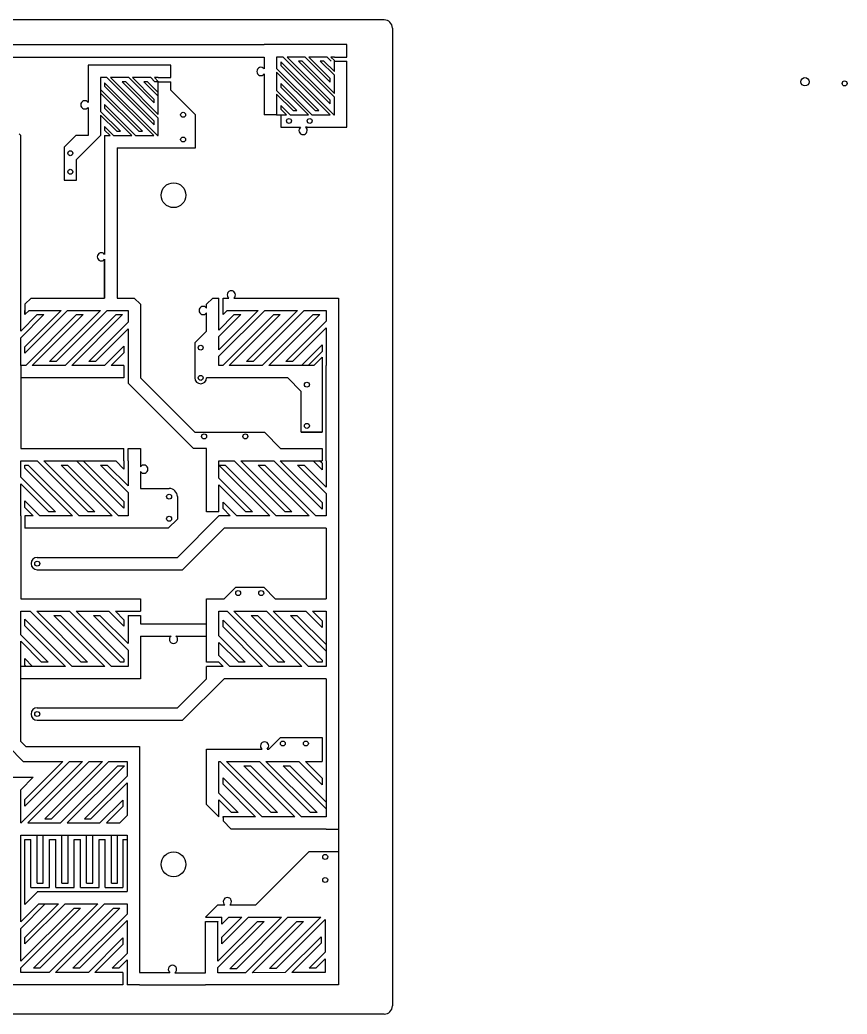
# Model space of a CAD drawing. Header units: centimetres. Extents: x 23.5 to 45.1, y 6.2 to 18.3.
# Drawn here: x 35.04 to 45.06, y 6.25 to 18.3 of the extents above; entities that cross this region are included whole.
import ezdxf

# ---------------------------------------------------------------- set-up
doc = ezdxf.new("R2010")
doc.units = ezdxf.units.CM
doc.header["$MEASUREMENT"] = 0
doc.layers.add('Circuit', color=7, linetype='Continuous', true_color=0x758f9f)

msp = doc.modelspace()

# ---------------------------------------------------------------- linework, layer by layer
at = {"layer": 'Circuit'}
for p, q in [((39.453, 18.3), (25.653, 18.3)), ((39.553, 18.2), (39.553, 6.35)), ((28.237, 18), (38.001, 18)), ((28.288, 17.85), (38.001, 17.85)), ((38.851, 17.85), (39.001, 17.85)), ((38.851, 17.8), (39.001, 17.8)), ((36.718, 17.6), (36.868, 17.6)), ((36.718, 17.552), (36.718, 17.55)), ((36.718, 17.55), (36.868, 17.55)), ((37.168, 17.15), (36.868, 17.45)), ((37.168, 16.75), (37.168, 17.15)), ((38.151, 17.15), (38.001, 17.15)), ((38.151, 17.15), (38.201, 17.15)), ((38.201, 17.15), (38.201, 17)), ((38.521, 17), (38.501, 17)), ((35.052, 16.9), (35.031, 16.92)), ((35.052, 14.778), (35.052, 16.9)), ((35.718, 16.9), (35.577, 16.759)), ((35.868, 16.9), (35.718, 16.9)), ((35.727, 16.609), (36.018, 16.9)), ((36.068, 16.9), (36.068, 15.458)), ((35.577, 16.759), (35.577, 16.359)), ((36.218, 16.75), (36.218, 14.928)), ((36.868, 16.75), (37.168, 16.75)), ((35.727, 16.359), (35.727, 16.609)), ((35.577, 16.359), (35.727, 16.359)), ((36.068, 14.928), (36.068, 15.398)), ((36.068, 15.398), (36.068, 14.928)), ((35.102, 14.853), (35.177, 14.928)), ((35.102, 14.853), (35.102, 14.778)), ((36.502, 14.853), (36.427, 14.928)), ((37.377, 14.928), (37.302, 14.853)), ((37.452, 14.778), (37.452, 14.928)), ((37.502, 14.778), (37.502, 14.928)), ((35.102, 14.778), (35.102, 14.728)), ((35.102, 14.728), (35.152, 14.778)), ((37.502, 14.728), (37.552, 14.778)), ((37.302, 14.528), (37.16, 14.387)), ((37.16, 14.387), (37.16, 13.961)), ((35.052, 14.111), (35.052, 13.105)), ((36.302, 14.111), (36.302, 13.961)), ((36.352, 14.111), (36.352, 13.899)), ((38.702, 14.211), (38.602, 14.111)), ((38.702, 14.111), (38.702, 13.961)), ((38.752, 12.955), (38.752, 14.111)), ((36.352, 13.899), (37.145, 13.105)), ((36.502, 13.961), (37.16, 13.302)), ((38.45, 13.796), (38.286, 13.961)), ((38.702, 13.961), (38.702, 13.302)), ((38.902, 13.961), (38.902, 9.46)), ((38.45, 13.302), (38.45, 13.796)), ((37.16, 13.302), (38.002, 13.302)), ((38.002, 13.302), (38.199, 13.105)), ((38.45, 13.302), (38.702, 13.302)), ((38.702, 13.302), (38.45, 13.302)), ((36.302, 12.955), (36.302, 13.105)), ((36.352, 12.955), (36.352, 13.105)), ((37.302, 13.105), (37.145, 13.105)), ((38.702, 13.105), (38.702, 12.955)), ((36.302, 12.855), (36.202, 12.955)), ((38.702, 12.926), (38.702, 12.846)), ((38.752, 12.955), (38.752, 12.955)), ((38.752, 12.955), (38.752, 12.637)), ((36.502, 12.622), (36.849, 12.622)), ((38.752, 12.558), (38.752, 12.288)), ((36.949, 12.522), (36.949, 12.25)), ((38.702, 12.449), (38.702, 12.369)), ((37.452, 12.338), (37.302, 12.338)), ((37.858, 12.338), (37.778, 12.338)), ((38.335, 12.338), (38.255, 12.338)), ((35.052, 12.288), (35.052, 12.138)), ((35.102, 12.288), (35.102, 12.138)), ((36.837, 12.138), (36.949, 12.25)), ((37.452, 12.288), (36.949, 11.785)), ((37.589, 12.288), (37.452, 12.288)), ((38.067, 12.288), (37.669, 12.288)), ((38.544, 12.288), (38.146, 12.288)), ((38.752, 12.288), (38.624, 12.288)), ((35.052, 12.138), (35.052, 11.282)), ((36.837, 12.138), (36.502, 12.138)), ((37.514, 12.138), (37.011, 11.635)), ((38.752, 12.138), (38.752, 11.282)), ((35.252, 11.785), (36.949, 11.785)), ((35.252, 11.635), (37.011, 11.635)), ((37.514, 11.282), (37.655, 11.424)), ((37.655, 11.424), (37.994, 11.424)), ((37.994, 11.424), (38.135, 11.282)), ((36.352, 11.132), (36.502, 11.132)), ((38.752, 11.132), (38.752, 10.728)), ((36.352, 11.082), (36.502, 11.082)), ((36.502, 10.982), (37.302, 10.982)), ((36.502, 10.832), (36.872, 10.832)), ((36.932, 10.832), (37.302, 10.832)), ((38.752, 10.649), (38.752, 10.465)), ((37.452, 10.515), (37.302, 10.515)), ((35.052, 9.554), (35.052, 10.465)), ((37.452, 10.465), (37.302, 10.465)), ((37.302, 10.315), (36.949, 9.962)), ((37.514, 10.315), (37.011, 9.812)), ((38.752, 10.315), (38.752, 9.46)), ((35.252, 9.962), (36.949, 9.962)), ((35.252, 9.812), (37.011, 9.812)), ((35.114, 9.492), (35.052, 9.554)), ((38.055, 9.46), (38.196, 9.601)), ((38.196, 9.601), (38.535, 9.601)), ((38.535, 9.601), (38.702, 9.601)), ((38.702, 9.601), (38.702, 9.46)), ((35.083, 9.311), (34.902, 9.492)), ((35.114, 9.492), (36.489, 9.492)), ((36.489, 9.492), (36.489, 6.755)), ((38.702, 9.46), (38.702, 9.31)), ((38.752, 9.46), (38.752, 9.31)), ((38.902, 9.46), (38.902, 8.492)), ((35.083, 9.311), (35.562, 9.311)), ((35.642, 9.311), (35.801, 9.311)), ((35.88, 9.311), (36.04, 9.311)), ((36.119, 9.311), (36.339, 9.311)), ((36.339, 9.311), (36.339, 9.133)), ((36.228, 9.261), (36.308, 9.261)), ((34.902, 9.12), (35.202, 9.12)), ((35.202, 9.12), (35.052, 8.97)), ((36.339, 9.054), (36.339, 8.656)), ((35.052, 8.567), (35.052, 8.97)), ((35.102, 8.771), (35.102, 8.85)), ((36.289, 8.845), (36.289, 8.765)), ((37.452, 8.642), (37.302, 8.792)), ((35.052, 8.567), (35.057, 8.567)), ((35.102, 8.612), (35.102, 8.617)), ((35.136, 8.567), (35.534, 8.567)), ((35.345, 8.617), (35.425, 8.617)), ((35.613, 8.567), (36.011, 8.567)), ((35.822, 8.617), (35.902, 8.617)), ((36.091, 8.567), (36.25, 8.567)), ((37.496, 8.642), (37.502, 8.642)), ((37.502, 8.642), (37.502, 8.592)), ((37.502, 8.592), (37.602, 8.492)), ((38.752, 8.492), (38.902, 8.492)), ((38.902, 8.492), (38.902, 6.606)), ((35.052, 8.417), (36.339, 8.417)), ((35.052, 7.528), (35.052, 8.417)), ((35.102, 8.367), (35.175, 8.367)), ((35.102, 7.578), (35.102, 8.367)), ((35.4, 8.367), (35.475, 8.367)), ((35.7, 8.367), (35.775, 8.367)), ((36, 8.367), (36.075, 8.367)), ((36.289, 8.367), (36.289, 7.786)), ((36.289, 8.367), (36.339, 8.367)), ((36.339, 8.417), (36.339, 7.736)), ((38.539, 8.215), (37.898, 7.573)), ((38.902, 8.215), (38.539, 8.215)), ((35.25, 7.836), (35.325, 7.836)), ((35.55, 7.836), (35.625, 7.836)), ((35.85, 7.836), (35.925, 7.836)), ((36.15, 7.836), (36.225, 7.836)), ((35.175, 7.786), (35.4, 7.786)), ((35.25, 7.736), (36.339, 7.736)), ((35.475, 7.786), (35.7, 7.786)), ((35.625, 7.786), (35.7, 7.786)), ((35.775, 7.786), (36, 7.786)), ((36.075, 7.786), (36.289, 7.786)), ((35.052, 7.368), (35.052, 7.528)), ((35.269, 7.586), (35.508, 7.586)), ((35.588, 7.586), (35.985, 7.586)), ((35.697, 7.536), (35.776, 7.536)), ((36.065, 7.586), (36.339, 7.586)), ((36.174, 7.536), (36.253, 7.536)), ((36.339, 7.586), (36.339, 7.463)), ((37.289, 7.423), (37.439, 7.573)), ((36.339, 7.383), (36.339, 6.986)), ((37.289, 7.423), (37.439, 7.423)), ((37.289, 7.373), (37.439, 7.373)), ((38.739, 7.397), (38.739, 6.999)), ((35.052, 6.891), (35.052, 7.289)), ((35.102, 7.1), (35.102, 7.18)), ((36.289, 7.174), (36.289, 7.095)), ((36.339, 6.906), (36.339, 6.756)), ((38.739, 6.92), (38.739, 6.756)), ((35.052, 6.756), (35.052, 6.812)), ((35.394, 6.756), (35.052, 6.756)), ((35.284, 6.806), (35.205, 6.806)), ((35.871, 6.756), (35.473, 6.756)), ((35.762, 6.806), (35.682, 6.806)), ((36.289, 6.756), (35.95, 6.756)), ((36.239, 6.806), (36.159, 6.806)), ((36.289, 6.756), (36.289, 6.606)), ((36.339, 6.756), (36.339, 6.606)), ((36.489, 6.755), (36.859, 6.753)), ((36.919, 6.752), (37.289, 6.75)), ((37.439, 6.799), (37.439, 6.799)), ((37.775, 6.751), (37.439, 6.749)), ((37.665, 6.8), (37.585, 6.8)), ((38.255, 6.753), (37.855, 6.751)), ((38.145, 6.803), (38.065, 6.802)), ((38.739, 6.756), (38.335, 6.754)), ((38.625, 6.805), (38.545, 6.805)), ((36.289, 6.606), (34.902, 6.606)), ((36.489, 6.606), (36.339, 6.606)), ((36.489, 6.606), (37.289, 6.606)), ((39.453, 6.25), (25.653, 6.25))]:
    msp.add_line(p, q, dxfattribs=at)
at = {"layer": 'Circuit', "linetype": 'Continuous'}
for p, q in [((38.801, 17.281), (38.232, 17.85)), ((38.801, 17.325), (38.277, 17.85)), ((38.801, 17.546), (38.498, 17.85)), ((38.801, 17.59), (38.542, 17.85)), ((38.813, 17.8), (38.763, 17.85)), ((38.851, 17.806), (38.807, 17.85)), ((38.844, 17.15), (38.201, 17.793)), ((38.8, 17.15), (38.201, 17.748)), ((38.851, 17.364), (38.415, 17.8)), ((38.851, 17.408), (38.459, 17.8)), ((38.851, 17.629), (38.68, 17.8)), ((38.851, 17.673), (38.724, 17.8)), ((36.668, 17.028), (36.096, 17.6)), ((36.668, 17.072), (36.14, 17.6)), ((36.668, 17.293), (36.361, 17.6)), ((36.668, 17.337), (36.405, 17.6)), ((36.676, 17.55), (36.626, 17.6)), ((36.718, 17.552), (36.67, 17.6)), ((38.661, 17.2), (38.151, 17.71)), ((38.617, 17.2), (38.151, 17.666)), ((36.708, 16.9), (36.068, 17.539)), ((36.663, 16.9), (36.068, 17.495)), ((36.718, 17.11), (36.279, 17.55)), ((36.718, 17.154), (36.323, 17.55)), ((36.718, 17.375), (36.544, 17.55)), ((36.718, 17.419), (36.588, 17.55)), ((38.579, 17.15), (38.201, 17.527)), ((38.535, 17.15), (38.201, 17.483)), ((36.525, 16.95), (36.018, 17.457)), ((36.481, 16.95), (36.018, 17.412)), ((38.396, 17.2), (38.151, 17.445)), ((38.352, 17.2), (38.151, 17.401)), ((36.442, 16.9), (36.068, 17.274)), ((38.314, 17.15), (38.201, 17.262)), ((36.26, 16.95), (36.018, 17.191)), ((36.216, 16.95), (36.018, 17.147)), ((36.398, 16.9), (36.068, 17.23)), ((38.269, 17.15), (38.201, 17.218)), ((36.177, 16.9), (36.068, 17.009)), ((36.133, 16.9), (36.068, 16.965)), ((35.052, 14.528), (35.252, 14.728)), ((35.052, 14.448), (35.331, 14.728)), ((35.102, 14.339), (35.541, 14.778)), ((35.102, 14.26), (35.62, 14.778)), ((35.112, 14.111), (35.729, 14.728)), ((35.192, 14.111), (35.809, 14.728)), ((35.401, 14.161), (36.018, 14.778)), ((35.48, 14.161), (36.097, 14.778)), ((35.589, 14.111), (36.206, 14.728)), ((35.669, 14.111), (36.286, 14.728)), ((37.452, 14.303), (37.927, 14.778)), ((37.452, 14.223), (38.007, 14.778)), ((37.452, 14.541), (37.638, 14.728)), ((37.452, 14.462), (37.718, 14.728)), ((37.499, 14.111), (38.116, 14.728)), ((37.578, 14.111), (38.195, 14.728)), ((37.787, 14.161), (38.404, 14.778)), ((37.867, 14.161), (38.484, 14.778)), ((37.976, 14.111), (38.593, 14.728)), ((38.055, 14.111), (38.673, 14.728)), ((35.878, 14.161), (36.352, 14.635)), ((38.264, 14.161), (38.752, 14.648)), ((35.958, 14.161), (36.352, 14.555)), ((38.344, 14.161), (38.752, 14.569)), ((36.067, 14.111), (36.302, 14.346)), ((38.453, 14.111), (38.702, 14.36)), ((36.146, 14.111), (36.302, 14.266)), ((38.533, 14.111), (38.702, 14.28)), ((35.76, 12.288), (35.143, 12.905)), ((35.869, 12.338), (35.252, 12.955)), ((35.948, 12.338), (35.331, 12.955)), ((36.158, 12.288), (35.54, 12.905)), ((36.237, 12.288), (35.62, 12.905)), ((36.302, 12.383), (35.729, 12.955)), ((36.302, 12.462), (35.809, 12.955)), ((36.352, 12.571), (36.018, 12.905)), ((36.352, 12.651), (36.097, 12.905)), ((38.067, 12.288), (37.452, 12.903)), ((38.146, 12.288), (37.529, 12.905)), ((38.255, 12.338), (37.638, 12.955)), ((38.335, 12.338), (37.718, 12.955)), ((38.544, 12.288), (37.927, 12.905)), ((38.624, 12.288), (38.006, 12.905)), ((38.702, 12.369), (38.116, 12.955)), ((38.702, 12.449), (38.195, 12.955)), ((38.752, 12.558), (38.404, 12.905)), ((38.752, 12.637), (38.484, 12.905)), ((38.702, 12.846), (38.593, 12.955)), ((38.702, 12.926), (38.672, 12.955)), ((35.68, 12.288), (35.102, 12.867)), ((35.471, 12.338), (35.052, 12.758)), ((35.392, 12.338), (35.052, 12.678)), ((37.858, 12.338), (37.452, 12.744)), ((37.778, 12.338), (37.452, 12.665)), ((35.282, 12.288), (35.102, 12.469)), ((37.669, 12.288), (37.502, 12.455)), ((35.203, 12.288), (35.102, 12.389)), ((37.589, 12.288), (37.502, 12.376)), ((35.783, 10.515), (35.165, 11.132)), ((35.862, 10.515), (35.245, 11.132)), ((36.26, 10.515), (35.643, 11.132)), ((36.302, 10.553), (35.722, 11.132)), ((36.302, 10.951), (36.12, 11.132)), ((36.302, 11.03), (36.2, 11.132)), ((38.169, 10.515), (37.552, 11.132)), ((38.249, 10.515), (37.631, 11.132)), ((38.646, 10.515), (38.029, 11.132)), ((38.702, 10.539), (38.109, 11.132)), ((38.702, 10.937), (38.506, 11.132)), ((38.702, 11.017), (38.586, 11.132)), ((38.752, 11.126), (38.745, 11.132)), ((35.673, 10.465), (35.102, 11.037)), ((36.071, 10.465), (35.454, 11.082)), ((36.151, 10.465), (35.534, 11.082)), ((36.352, 10.662), (35.931, 11.082)), ((36.352, 10.742), (36.011, 11.082)), ((38.06, 10.465), (37.502, 11.024)), ((38.458, 10.465), (37.841, 11.082)), ((38.537, 10.465), (37.92, 11.082)), ((38.752, 10.649), (38.318, 11.082)), ((38.752, 10.728), (38.397, 11.082)), ((35.385, 10.515), (35.052, 10.848)), ((35.594, 10.465), (35.102, 10.957)), ((37.98, 10.465), (37.502, 10.944)), ((35.305, 10.515), (35.052, 10.769)), ((37.771, 10.515), (37.452, 10.835)), ((37.692, 10.515), (37.452, 10.755)), ((35.196, 10.465), (35.102, 10.56)), ((37.583, 10.465), (37.452, 10.596)), ((37.503, 10.465), (37.452, 10.517)), ((35.117, 10.465), (35.102, 10.48)), ((35.057, 8.567), (35.801, 9.311)), ((35.102, 8.85), (35.562, 9.311)), ((35.102, 8.771), (35.642, 9.311)), ((35.136, 8.567), (35.88, 9.311)), ((35.345, 8.617), (36.04, 9.311)), ((35.425, 8.617), (36.119, 9.311)), ((38.083, 8.692), (37.466, 9.31)), ((38.162, 8.692), (37.545, 9.31)), ((38.56, 8.692), (37.943, 9.31)), ((38.64, 8.692), (38.022, 9.31)), ((38.702, 9.028), (38.42, 9.31)), ((38.702, 9.108), (38.5, 9.31)), ((35.534, 8.567), (36.228, 9.261)), ((35.613, 8.567), (36.308, 9.261)), ((38.371, 8.642), (37.754, 9.26)), ((38.451, 8.642), (37.834, 9.26)), ((38.752, 8.739), (38.231, 9.26)), ((38.752, 8.819), (38.311, 9.26)), ((35.822, 8.617), (36.339, 9.133)), ((35.902, 8.617), (36.339, 9.054)), ((37.974, 8.642), (37.502, 9.114)), ((37.685, 8.692), (37.452, 8.926)), ((37.894, 8.642), (37.502, 9.035)), ((36.011, 8.567), (36.289, 8.845)), ((37.605, 8.692), (37.452, 8.846)), ((36.091, 8.567), (36.289, 8.765)), ((36.25, 8.567), (36.339, 8.656)), ((35.175, 7.786), (35.175, 8.367)), ((35.25, 7.836), (35.25, 8.417)), ((35.325, 7.836), (35.325, 8.417)), ((35.4, 7.786), (35.4, 8.367)), ((35.475, 7.786), (35.475, 8.367)), ((35.55, 7.836), (35.55, 8.417)), ((35.625, 7.836), (35.625, 8.417)), ((35.7, 7.786), (35.7, 8.367)), ((35.775, 7.786), (35.775, 8.367)), ((35.85, 7.836), (35.85, 8.417)), ((35.925, 7.836), (35.925, 8.417)), ((36, 7.786), (36, 8.367)), ((36.075, 7.786), (36.075, 8.367)), ((36.15, 7.836), (36.15, 8.417)), ((36.225, 7.836), (36.225, 8.417)), ((35.102, 7.578), (35.26, 7.736)), ((35.052, 7.368), (35.269, 7.586)), ((35.052, 7.289), (35.349, 7.586)), ((35.052, 6.891), (35.697, 7.536)), ((35.052, 6.812), (35.776, 7.536)), ((35.102, 7.18), (35.508, 7.586)), ((35.102, 7.1), (35.588, 7.586)), ((35.205, 6.806), (35.985, 7.586)), ((35.284, 6.806), (36.065, 7.586)), ((35.394, 6.756), (36.174, 7.536)), ((35.473, 6.756), (36.253, 7.536)), ((35.682, 6.806), (36.339, 7.463)), ((35.762, 6.806), (36.339, 7.383)), ((37.439, 7.37), (37.443, 7.373)), ((37.439, 6.892), (37.92, 7.373)), ((37.439, 6.813), (37.999, 7.373)), ((37.489, 7.181), (37.731, 7.423)), ((37.489, 7.34), (37.572, 7.423)), ((37.489, 7.101), (37.811, 7.423)), ((37.585, 6.8), (38.209, 7.423)), ((37.665, 6.8), (38.288, 7.423)), ((37.775, 6.751), (38.397, 7.373)), ((37.855, 6.751), (38.477, 7.373)), ((38.065, 6.802), (38.686, 7.423)), ((38.145, 6.803), (38.739, 7.397)), ((35.871, 6.756), (36.289, 7.174)), ((38.255, 6.753), (38.689, 7.188)), ((35.95, 6.756), (36.289, 7.095)), ((38.335, 6.754), (38.689, 7.108)), ((38.545, 6.805), (38.739, 6.999)), ((36.159, 6.806), (36.339, 6.986)), ((36.239, 6.806), (36.339, 6.906)), ((38.625, 6.805), (38.739, 6.92)), ((38.735, 6.756), (38.739, 6.76))]:
    msp.add_line(p, q, dxfattribs=at)
at = {"layer": 'Circuit'}
for points in [[(39.001, 17.85), (39.001, 18), (38.001, 18)], [(38.001, 17.85), (38.001, 17.705)], [(38.232, 17.85), (38.151, 17.85), (38.151, 17.71)], [(38.498, 17.85), (38.277, 17.85)], [(38.763, 17.85), (38.542, 17.85)], [(38.851, 17.85), (38.807, 17.85)], [(36.868, 17.6), (36.868, 17.75), (35.868, 17.75), (35.868, 17.3)], [(38.201, 17.793), (38.201, 17.748)], [(38.459, 17.8), (38.415, 17.8)], [(38.501, 17), (39.001, 17), (39.001, 17.8)], [(38.724, 17.8), (38.68, 17.8)], [(38.851, 17.673), (38.851, 17.806)], [(36.096, 17.6), (36.018, 17.6), (36.018, 17.191)], [(36.361, 17.6), (36.14, 17.6)], [(36.626, 17.6), (36.405, 17.6)], [(36.718, 17.6), (36.67, 17.6)], [(38.001, 17.645), (38.001, 17.15)], [(38.151, 17.666), (38.151, 17.445)], [(38.851, 17.408), (38.851, 17.629)], [(36.068, 17.539), (36.068, 17.495)], [(36.323, 17.55), (36.279, 17.55)], [(36.588, 17.55), (36.544, 17.55)], [(36.718, 17.55), (36.676, 17.55)], [(36.718, 17.154), (36.718, 17.55)], [(36.868, 17.45), (36.868, 17.55)], [(38.201, 17.527), (38.201, 17.483)], [(38.801, 17.546), (38.801, 17.59)], [(38.151, 17.401), (38.151, 17.15)], [(38.844, 17.15), (38.851, 17.15), (38.851, 17.364)], [(35.868, 17.24), (35.868, 16.9)], [(36.068, 17.274), (36.068, 17.23)], [(36.668, 17.293), (36.668, 17.337)], [(38.201, 17.262), (38.201, 17.218)], [(38.801, 17.281), (38.801, 17.325)], [(36.018, 17.147), (36.018, 16.9)], [(38.201, 17.15), (38.269, 17.15)], [(38.314, 17.15), (38.535, 17.15)], [(38.352, 17.2), (38.396, 17.2)], [(38.579, 17.15), (38.8, 17.15)], [(38.617, 17.2), (38.661, 17.2)], [(36.068, 17.009), (36.068, 16.965)], [(36.668, 17.028), (36.668, 17.072)], [(36.708, 16.9), (36.718, 16.9), (36.718, 17.11)], [(38.201, 17), (38.441, 17)], [(36.068, 16.9), (36.133, 16.9)], [(36.177, 16.9), (36.398, 16.9)], [(36.216, 16.95), (36.26, 16.95)], [(36.442, 16.9), (36.663, 16.9)], [(36.481, 16.95), (36.525, 16.95)], [(36.218, 16.75), (37.168, 16.75)], [(35.177, 14.928), (36.068, 14.928)], [(36.218, 14.928), (36.427, 14.928)], [(36.502, 14.853), (36.502, 13.961)], [(37.302, 14.808), (37.302, 14.853)], [(37.377, 14.928), (37.452, 14.928)], [(37.502, 14.928), (37.572, 14.928)], [(37.632, 14.928), (38.902, 14.928), (38.902, 13.961)], [(35.052, 14.528), (35.052, 14.778)], [(35.102, 14.728), (35.102, 14.778)], [(35.152, 14.778), (35.541, 14.778)], [(35.252, 14.728), (35.331, 14.728)], [(35.62, 14.778), (36.018, 14.778)], [(35.729, 14.728), (35.809, 14.728)], [(36.097, 14.778), (36.352, 14.778), (36.352, 14.635)], [(36.206, 14.728), (36.286, 14.728)], [(37.302, 14.528), (37.302, 14.748)], [(37.452, 14.541), (37.452, 14.778)], [(37.502, 14.728), (37.502, 14.778)], [(37.552, 14.778), (37.927, 14.778)], [(37.638, 14.728), (37.718, 14.728)], [(38.007, 14.778), (38.404, 14.778)], [(38.116, 14.728), (38.195, 14.728)], [(38.484, 14.778), (38.752, 14.778), (38.752, 14.648)], [(38.593, 14.728), (38.673, 14.728)], [(36.352, 14.555), (36.352, 14.111)], [(37.452, 14.303), (37.452, 14.462)], [(38.752, 14.569), (38.752, 14.111)], [(35.112, 14.111), (35.052, 14.111), (35.052, 14.448)], [(36.302, 14.346), (36.302, 14.266)], [(38.702, 14.36), (38.702, 14.28)], [(35.102, 14.26), (35.102, 14.339)], [(37.499, 14.111), (37.452, 14.111), (37.452, 14.223)], [(35.589, 14.111), (35.192, 14.111)], [(35.48, 14.161), (35.401, 14.161)], [(36.067, 14.111), (35.669, 14.111)], [(35.958, 14.161), (35.878, 14.161)], [(36.302, 14.111), (36.146, 14.111)], [(37.976, 14.111), (37.578, 14.111)], [(37.867, 14.161), (37.787, 14.161)], [(38.602, 14.111), (38.055, 14.111)], [(38.344, 14.161), (38.264, 14.161)], [(38.702, 14.211), (38.702, 14.111)], [(36.302, 13.961), (35.052, 13.961)], [(38.286, 13.961), (37.302, 13.961)], [(35.052, 13.105), (36.302, 13.105)], [(36.352, 13.105), (36.502, 13.105), (36.502, 12.885)], [(37.302, 12.338), (37.302, 13.105)], [(38.199, 13.105), (38.702, 13.105)], [(35.052, 12.758), (35.052, 12.955), (35.252, 12.955)], [(35.102, 12.867), (35.102, 12.905), (35.143, 12.905)], [(35.331, 12.955), (36.202, 12.955)], [(35.54, 12.905), (35.62, 12.905)], [(36.018, 12.905), (36.097, 12.905)], [(36.302, 12.955), (36.302, 12.855)], [(36.352, 12.955), (36.352, 12.651)], [(37.452, 12.744), (37.452, 12.955), (37.638, 12.955)], [(37.452, 12.905), (37.529, 12.905)], [(37.718, 12.955), (38.116, 12.955)], [(37.927, 12.905), (38.006, 12.905)], [(38.195, 12.955), (38.702, 12.955)], [(38.404, 12.905), (38.484, 12.905)], [(36.502, 12.825), (36.502, 12.622)], [(35.052, 12.288), (35.052, 12.678)], [(37.452, 12.338), (37.452, 12.665)], [(36.352, 12.571), (36.352, 12.288), (36.237, 12.288)], [(35.102, 12.389), (35.102, 12.469)], [(36.302, 12.462), (36.302, 12.383)], [(37.502, 12.376), (37.502, 12.455)], [(35.471, 12.338), (35.392, 12.338)], [(35.948, 12.338), (35.869, 12.338)], [(35.203, 12.288), (35.102, 12.288)], [(35.68, 12.288), (35.282, 12.288)], [(36.158, 12.288), (35.76, 12.288)], [(36.502, 12.138), (35.102, 12.138)], [(38.752, 12.138), (37.514, 12.138)], [(35.052, 11.282), (36.502, 11.282), (36.502, 11.132)], [(37.302, 10.515), (37.302, 11.282), (37.514, 11.282)], [(38.135, 11.282), (38.752, 11.282)], [(35.052, 10.848), (35.052, 11.132), (35.165, 11.132)], [(35.245, 11.132), (35.643, 11.132)], [(35.722, 11.132), (36.12, 11.132)], [(36.2, 11.132), (36.352, 11.132)], [(37.452, 10.835), (37.452, 11.132), (37.552, 11.132)], [(37.631, 11.132), (38.029, 11.132)], [(38.109, 11.132), (38.506, 11.132)], [(38.586, 11.132), (38.752, 11.132), (38.752, 10.465), (38.537, 10.465)], [(35.102, 10.957), (35.102, 11.037)], [(35.454, 11.082), (35.534, 11.082)], [(35.931, 11.082), (36.011, 11.082)], [(36.302, 11.03), (36.302, 10.951)], [(36.352, 11.082), (36.352, 10.742)], [(36.502, 11.082), (36.502, 10.982)], [(37.502, 10.944), (37.502, 11.024)], [(37.841, 11.082), (37.92, 11.082)], [(38.318, 11.082), (38.397, 11.082)], [(38.702, 11.017), (38.702, 10.937)], [(36.502, 10.832), (36.502, 10.315), (35.052, 10.315)], [(35.594, 10.465), (35.052, 10.465), (35.052, 10.769)], [(37.452, 10.596), (37.452, 10.755)], [(36.352, 10.662), (36.352, 10.465), (36.151, 10.465)], [(35.102, 10.48), (35.102, 10.56)], [(35.385, 10.515), (35.305, 10.515)], [(35.862, 10.515), (35.783, 10.515)], [(36.302, 10.553), (36.302, 10.515), (36.26, 10.515)], [(37.452, 10.515), (37.452, 10.517)], [(37.771, 10.515), (37.692, 10.515)], [(38.249, 10.515), (38.169, 10.515)], [(38.702, 10.539), (38.702, 10.515), (38.646, 10.515)], [(36.071, 10.465), (35.673, 10.465)], [(37.302, 10.315), (37.302, 10.315), (37.302, 10.465)], [(37.503, 10.465), (37.452, 10.465)], [(37.98, 10.465), (37.583, 10.465)], [(38.458, 10.465), (38.06, 10.465)], [(38.752, 10.315), (37.514, 10.315)], [(37.302, 8.792), (37.302, 9.46), (37.975, 9.46)], [(38.035, 9.46), (38.055, 9.46)], [(37.452, 8.926), (37.452, 9.31), (37.466, 9.31)], [(37.545, 9.31), (37.943, 9.31)], [(38.022, 9.31), (38.42, 9.31)], [(38.752, 9.31), (38.752, 8.642), (38.451, 8.642)], [(38.5, 9.31), (38.702, 9.31)], [(37.754, 9.26), (37.834, 9.26)], [(38.231, 9.26), (38.311, 9.26)], [(37.502, 9.035), (37.502, 9.114)], [(38.702, 9.108), (38.702, 9.028)], [(37.452, 8.642), (37.452, 8.846)], [(37.685, 8.692), (37.605, 8.692)], [(38.162, 8.692), (38.083, 8.692)], [(38.64, 8.692), (38.56, 8.692)], [(37.894, 8.642), (37.502, 8.642)], [(38.371, 8.642), (37.974, 8.642)], [(38.752, 8.492), (37.602, 8.492)], [(37.439, 7.573), (37.524, 7.573)], [(37.584, 7.573), (37.898, 7.573)], [(37.289, 6.75), (37.289, 7.373)], [(37.439, 7.423), (37.489, 7.423)], [(37.439, 7.373), (37.443, 7.373)], [(37.439, 6.892), (37.439, 7.373)], [(37.489, 7.34), (37.489, 7.423)], [(37.572, 7.423), (37.731, 7.423)], [(37.811, 7.423), (38.209, 7.423)], [(37.92, 7.373), (37.999, 7.373)], [(38.288, 7.423), (38.686, 7.423)], [(38.397, 7.373), (38.477, 7.373)], [(38.739, 7.397), (38.739, 6.999)], [(37.489, 7.101), (37.489, 7.181)], [(38.689, 7.188), (38.689, 7.108)], [(38.739, 6.92), (38.739, 6.756)], [(37.439, 6.749), (37.439, 6.813)], [(37.489, 6.749), (37.489, 6.749)], [(38.902, 6.606), (37.289, 6.606)]]:
    msp.add_lwpolyline(points, dxfattribs=at)
msp.add_lwpolyline([(38.902, 9.46), (38.902, 9.46)], close=True, dxfattribs=at)
for centre, radius in [((44.55, 17.55), 0.05), ((45.03, 17.53), 0.03), ((37.018, 17.15), 0.03), ((38.301, 17.075), 0.03), ((38.551, 17.075), 0.03), ((37.018, 16.85), 0.03), ((35.652, 16.684), 0.03), ((35.652, 16.459), 0.03), ((36.902, 16.175), 0.15), ((37.231, 14.327), 0.03), ((37.231, 13.961), 0.03), ((38.518, 13.879), 0.03), ((38.518, 13.379), 0.03), ((37.272, 13.252), 0.03), ((37.772, 13.252), 0.03), ((36.849, 12.522), 0.03), ((36.849, 12.254), 0.03), ((35.252, 11.71), 0.03), ((37.685, 11.353), 0.03), ((37.964, 11.353), 0.03), ((35.252, 9.887), 0.03), ((38.226, 9.53), 0.03), ((38.505, 9.53), 0.03), ((36.902, 8.065), 0.15), ((38.739, 8.155), 0.03), ((38.739, 7.876), 0.03)]:
    msp.add_circle(centre, radius, dxfattribs=at)
for centre, radius, start, end in [((39.453, 18.2), 0.1, 0, 90), ((37.961, 17.675), 0.05, 36.8699, 323.1301), ((35.828, 17.27), 0.05, 36.8699, 323.1301), ((38.471, 16.96), 0.05, 126.8699, 53.1301), ((36.028, 15.428), 0.05, 36.8699, 323.1301), ((37.602, 14.968), 0.05, 306.8699, 233.1301), ((37.262, 14.778), 0.05, 36.8699, 323.1301), ((37.231, 13.961), 0.0707, 180, 0), ((36.542, 12.855), 0.05, 216.8699, 143.1301), ((36.849, 12.522), 0.1, 0, 90), ((35.252, 11.71), 0.075, 90, 270), ((36.902, 10.792), 0.05, 126.8699, 53.1301), ((35.252, 9.887), 0.075, 90, 270), ((38.005, 9.5), 0.05, 306.8699, 233.1301), ((37.554, 7.613), 0.05, 306.8699, 233.1301), ((36.889, 6.792), 0.05, 306.5265, 232.7832), ((39.453, 6.35), 0.1, 270, 0)]:
    msp.add_arc(centre, radius, start, end, dxfattribs=at)

doc.saveas('drawing.dxf')
